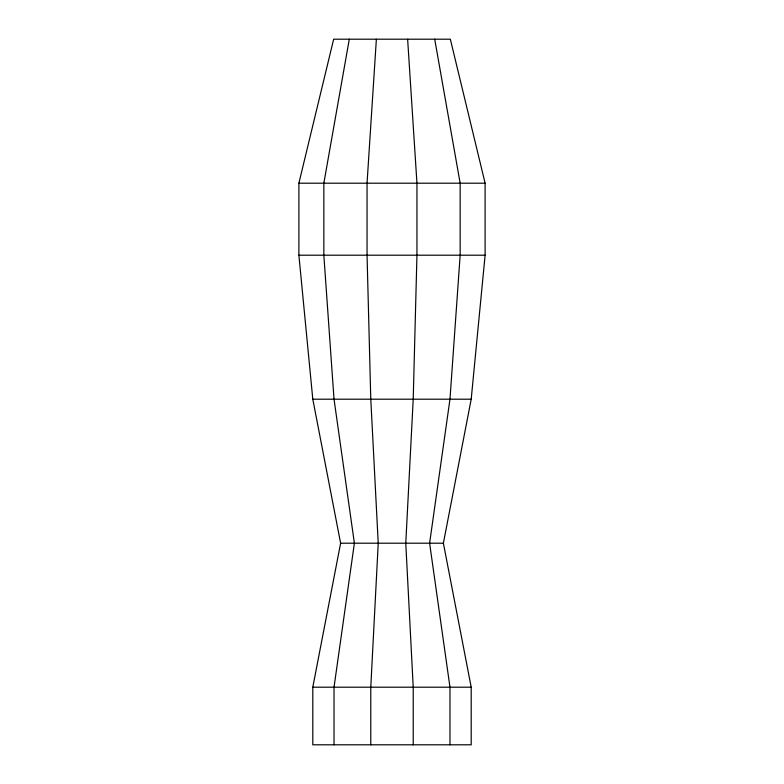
<?xml version="1.0" encoding="UTF-8"?>
<svg xmlns="http://www.w3.org/2000/svg" width="784" height="784" viewBox="0 0 784 784"><rect width="100%" height="100%" fill="white"/><g stroke="black" fill="none" stroke-linecap="round" stroke-linejoin="round"><path stroke-width="1.18" d="M376.369 39.2L367.049 183.201L367.049 255.202L370.783 399.203L378.231 543.204L370.783 687.196L370.783 744.8M471.204 399.203L485.11 255.202L485.11 183.201L450.339 39.2L333.661 39.2L298.89 183.201L298.89 255.202L312.796 399.203L340.619 543.204L312.796 687.196L312.796 744.8L471.204 744.8L471.204 687.196L443.381 543.204L471.204 399.203L312.796 399.203M349.292 39.2L323.841 183.201L323.841 255.202L334.023 399.203L354.388 543.204L334.023 687.196L334.023 744.8M298.89 183.201L485.11 183.201M298.89 255.202L485.11 255.202M340.619 543.204L443.381 543.204M312.796 687.196L471.204 687.196M434.708 39.2L460.159 183.201L460.159 255.202L449.977 399.203L429.612 543.204L449.977 687.196L449.977 744.8M407.631 39.2L416.951 183.201L416.951 255.202L413.217 399.203L405.769 543.204L413.217 687.196L413.217 744.8"/></g></svg>
